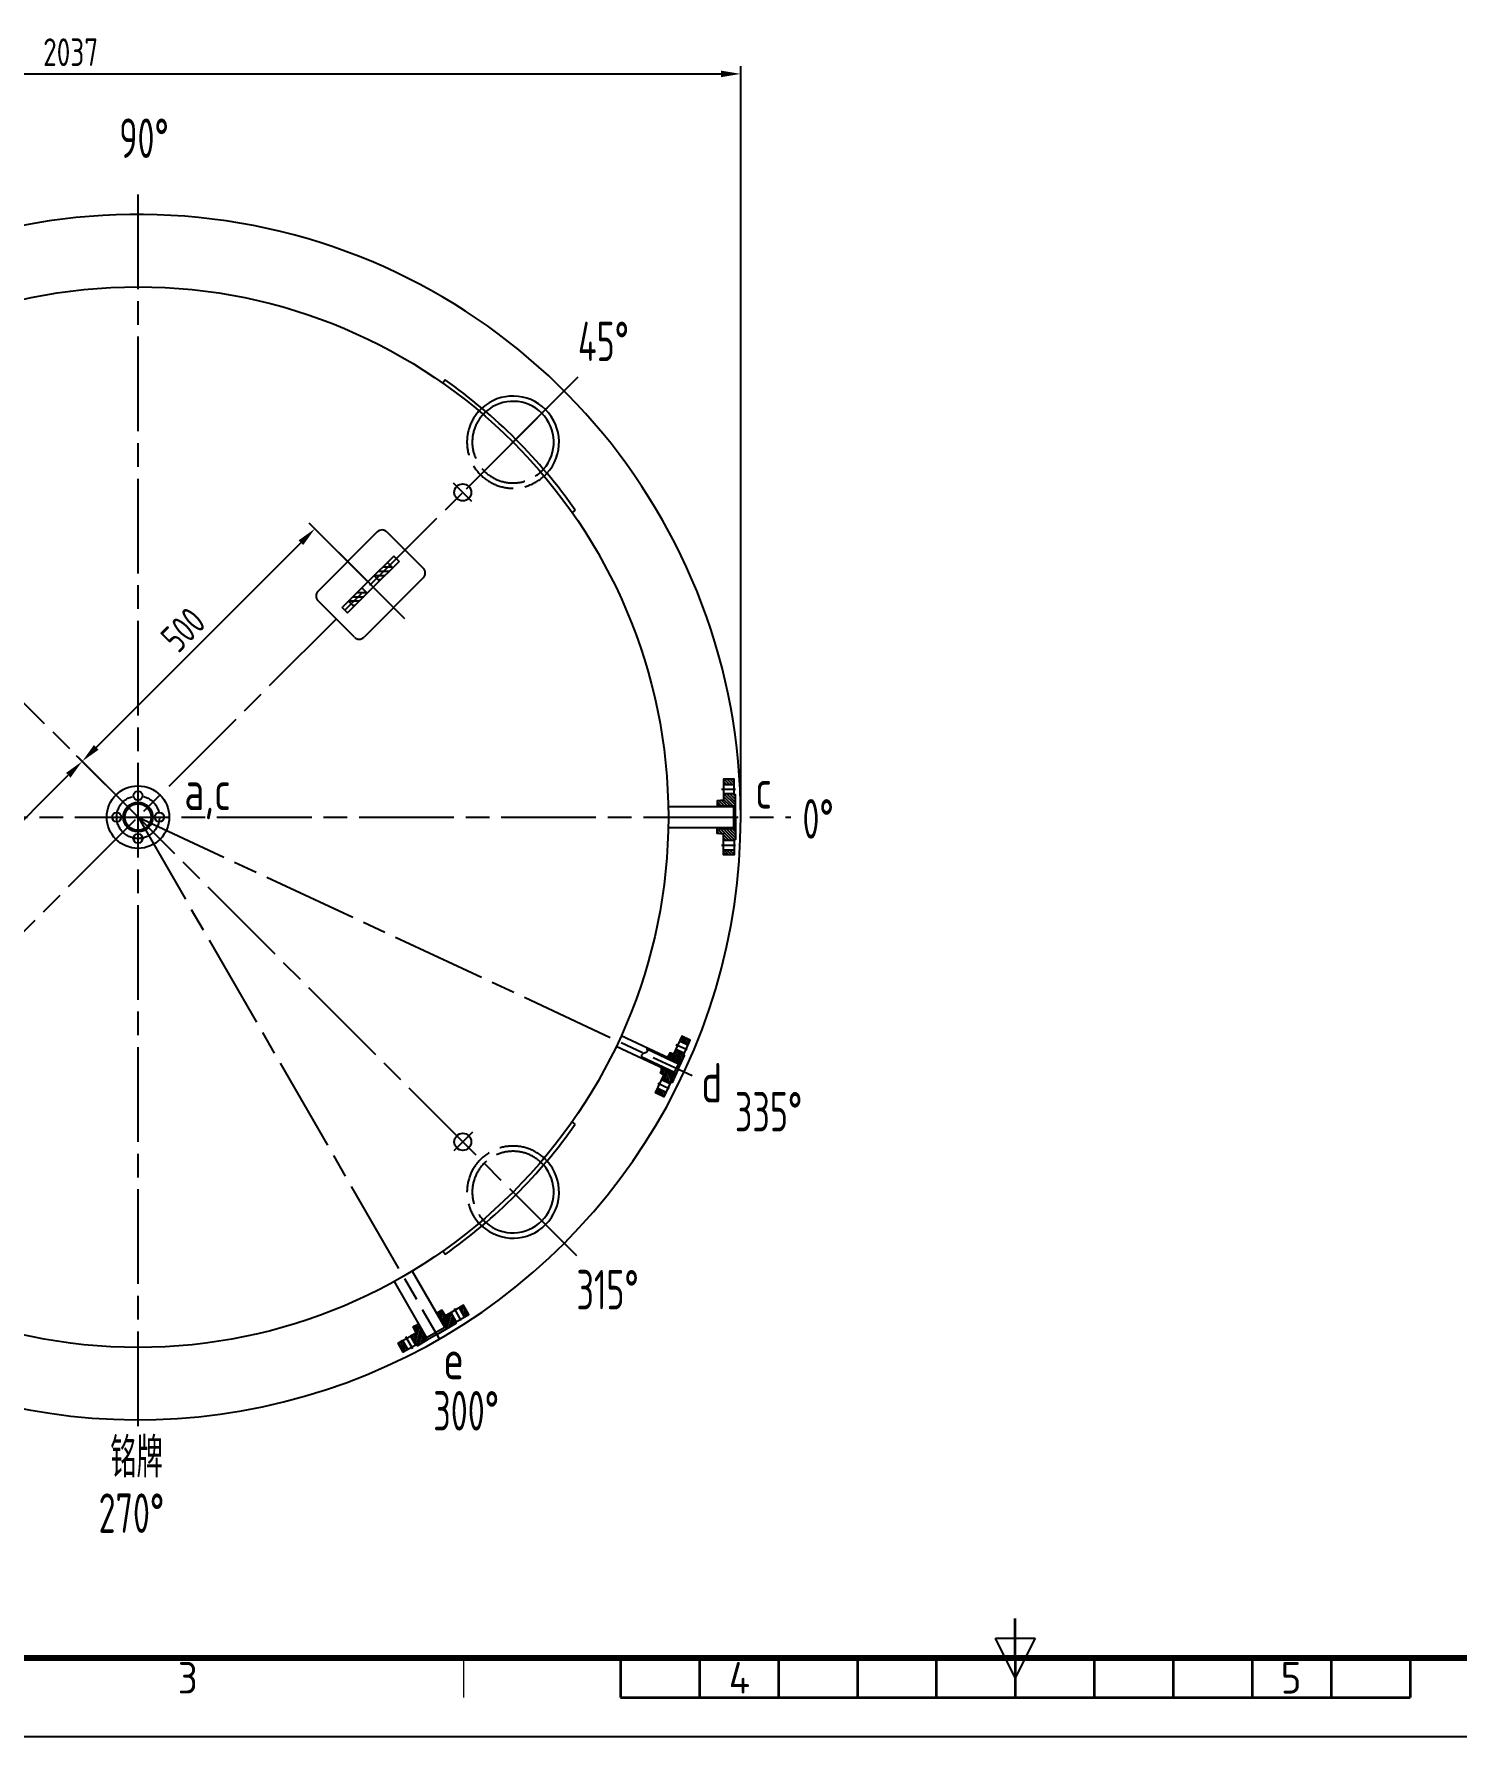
# Model space of a CAD drawing. Header units: millimetres. Extents: x 0 to 18099, y 0 to 10092.
# Drawn here: x 13134 to 15296, y 0 to 2588 of the extents above; entities that cross this region are included whole.
import ezdxf
from ezdxf.enums import TextEntityAlignment as Align

# ---------------------------------------------------------------- set-up
doc = ezdxf.new("R2010")
doc.units = ezdxf.units.MM
doc.header["$LTSCALE"] = 12
for name, pattern in [('AM_ISO02W050', [7.5, 6, -1.5]), ('AM_ISO08W050', [18, 12, -1.5, 3, -1.5]), ('CENTER', [50.8, 31.75, -6.35, 6.35, -6.35]), ('DASHDOT-M', [36, 30, -3, 0, -3])]:
    doc.linetypes.add(name, pattern=pattern)
for name, color, linetype in [('1轮廓实线层', 7, 'Continuous'), ('3中心线层', 1, 'CENTER'), ('5剖面线层', 2, 'Continuous'), ('CDR_DIM', 7, 'Continuous'), ('CDR_DWG1', 4, 'Continuous'), ('CDR_DWG3', 1, 'DASHDOT-M'), ('中心线', 1, 'AM_ISO08W050'), ('虚线', 2, 'AM_ISO02W050'), ('轮廓实线', 4, 'Continuous')]:
    doc.layers.add(name, color=color, linetype=linetype)
doc.layers.add('AM_6', color=2, linetype='Continuous', lineweight=35)
doc.layers.add('AM_BOR', color=7, linetype='Continuous', lineweight=50)
doc.styles.add('ACISOTS', font='ISOCP.SHX')
doc.styles.add('HGCAD', font='HGCAD.SHX', dxfattribs={"width": 0.75, "bigfont": 'HZTXT.SHX'})
doc.styles.add('HZCF', font='isocp.shx', dxfattribs={"width": 0.8, "bigfont": 'sanctum.shx'})
doc.styles.get("Standard").update_dxf_attribs({"font": 'isocp.shx', "width": 0.8, "bigfont": 'sanctum.shx'})
doc.dimstyles.new('12 AM_GB', dxfattribs={"dimscale": 12, "dimtxt": 3.5, "dimasz": 2.5, "dimexe": 1, "dimexo": 0.5, "dimgap": 1, "dimtad": 1, "dimdsep": 46, "dimtxsty": 'HZCF', "dimcen": 0, "dimclrd": 7, "dimclre": 7, "dimclrt": 2, "dimadec": 0, "dimazin": 2, "dimtp": 0.1, "dimtm": 0.1, "dimtfac": 0.71, "dimtmove": 0, "dimatfit": 3, "dimfxl": 0, "dimlwd": -1, "dimlwe": -1, "dimarcsym": 0})
pattern_1 = [(135, (14199.5946, 1398.058), (-2.24506, -2.24506), [])]
pattern_2 = [(45, (-14199.5946, 1398.058), (-2.24506, 2.24506), [])]
pattern_3 = [(75, (13745.5946, 611.707), (-3.06681, 0.82175), [])]
pattern_4 = [(105, (-13745.5946, 611.707), (-3.06681, -0.82175), [])]
pattern_5 = [(290, (15293.7508, -327.852), (-2.983524, -1.085914), [])]

# ---------------------------------------------------------------- blocks, each defined once
blk = doc.blocks.new('SANCTUM_V_A1')
at = {"layer": 'AM_BOR', "color": 2, "lineweight": 35}
for p, q in [((304.5, 10), (304.5, 15)), ((254.5, 10), (254.5, 5)), ((264.5, 10), (264.5, 5)), ((274.5, 10), (274.5, 5)), ((284.5, 10), (284.5, 5)), ((294.5, 10), (294.5, 5)), ((304.5, 10), (304.5, 5)), ((314.5, 10), (314.5, 5)), ((324.5, 10), (324.5, 5)), ((334.5, 10), (334.5, 5)), ((344.5, 10), (344.5, 5)), ((354.5, 10), (354.5, 5)), ((254.5, 5), (354.5, 5))]:
    blk.add_line(p, q, dxfattribs=at)
at = {"layer": 'AM_BOR', "color": 1, "lineweight": 25}
for p, q in [((304.5, 7.5), (302, 12.5)), ((302, 12.5), (307, 12.5)), ((307, 12.5), (304.5, 7.5)), ((594, 0), (0, 0))]:
    blk.add_line(p, q, dxfattribs=at)
at = {"layer": 'AM_BOR', "color": 130, "lineweight": 80}
blk.add_line((25, 10), (584, 10), dxfattribs=at)
at = {"layer": 'AM_BOR', "color": 1, "lineweight": 15}
for p, q in [((234.625, 10), (234.625, 5)), ((304.5, 10), (304.5, 5))]:
    blk.add_line(p, q, dxfattribs=at)
at = {"layer": 'AM_BOR', "color": 1, "lineweight": 25, "style": 'ACISOTS'}
for s, p in [('3', (199.6875, 7.5)), ('4', (269.5625, 7.5)), ('5', (339.4375, 7.5))]:
    blk.add_text(s, height=4, dxfattribs=at).set_placement(p, align=Align.MIDDLE)
at = {"layer": 'AM_BOR', "color": 2, "style": 'HZCF', "width": 0.75}
blk.add_attdef('DWG-NO.{10}', text='', height=5, rotation=180, dxfattribs=at).set_placement((50, 827.5), align=Align.MIDDLE_CENTER)
blk = doc.blocks.new('*D76')
at = {"color": 7}
for p, q in [((13287.4, 1402.3), (13198.3, 1491.3)), ((12874.5, 1150.5), (13185.6, 1461.6)), ((12933.8, 1048.7), (12844.8, 1137.8))]:
    blk.add_line(p, q, dxfattribs=at)
for points in [[(13182.1, 1465.2), (13189.1, 1458.1), (13206.8, 1482.9)], [(12870.9, 1154), (12878, 1147), (12853.2, 1129.3)]]:
    blk.add_solid(points, dxfattribs=at)
at = {"layer": 'Defpoints', "color": 0}
for p in [(13206.8, 1482.9), (13291.6, 1398.1), (12938, 1044.5)]:
    blk.add_point(p, dxfattribs=at)
at = {"color": 2, "insert": (13006.7, 1329.4), "char_height": 42, "attachment_point": 5, "rotation": 45, "style": 'HZCF'}
blk.add_mtext('500', dxfattribs=at)
blk = doc.blocks.new('*D77')
at = {"color": 7}
for p, q in [((13640.9, 1755.9), (13551.9, 1844.9)), ((13539.1, 1815.2), (13228, 1504.1)), ((13287.4, 1402.3), (13198.3, 1491.3))]:
    blk.add_line(p, q, dxfattribs=at)
for points in [[(13535.6, 1818.7), (13542.7, 1811.7), (13560.4, 1836.4)], [(13224.5, 1507.6), (13231.6, 1500.5), (13206.8, 1482.9)]]:
    blk.add_solid(points, dxfattribs=at)
at = {"layer": 'Defpoints', "color": 0}
for p in [(13645.1, 1751.6), (13206.8, 1482.9), (13291.6, 1398.1)]:
    blk.add_point(p, dxfattribs=at)
at = {"color": 2, "insert": (13360.2, 1683), "char_height": 42, "attachment_point": 5, "rotation": 45, "style": 'HZCF'}
blk.add_mtext('500', dxfattribs=at)
blk = doc.blocks.new('*D81')
at = {"color": 7}
for p, q in [((12170.9, 1579.1), (12170.9, 2539.7)), ((14207.6, 1404.1), (14207.6, 2539.7)), ((12200.9, 2527.7), (14177.6, 2527.7))]:
    blk.add_line(p, q, dxfattribs=at)
for points in [[(12200.9, 2532.7), (12200.9, 2522.7), (12170.9, 2527.7)], [(14177.6, 2532.7), (14177.6, 2522.7), (14207.6, 2527.7)]]:
    blk.add_solid(points, dxfattribs=at)
at = {"layer": 'Defpoints', "color": 0}
for p in [(14207.6, 2527.7), (12170.9, 1573.1), (14207.6, 1398.1)]:
    blk.add_point(p, dxfattribs=at)
at = {"color": 2, "insert": (13189.2, 2560.7), "char_height": 42, "attachment_point": 5, "style": 'HZCF'}
blk.add_mtext('2037', dxfattribs=at)

msp = doc.modelspace()

# ---------------------------------------------------------------- hatches: boundary and pattern name
h = msp.add_hatch(color=256)
h.paths.add_polyline_path([(14094.873, 1033.414), (14098.265, 1036.246), (14099.616, 1031.202)])
h.paths.add_polyline_path([(14087.266, 1017.1), (14092.009, 1014.888), (14087.277, 1012.682)])
h = msp.add_hatch(color=256)
h.paths.add_polyline_path([(14112.893, 1022.804), (14113.738, 1024.617), (14115.351, 1023.865)])
h.paths.add_polyline_path([(14107.744, 1007.551), (14106.131, 1008.303), (14106.976, 1010.116)])
at = {"layer": '5剖面线层', "extrusion": (-7.49855e-33, -1.22465e-16, -1)}
h = msp.add_hatch(dxfattribs=at)
h.set_pattern_fill('ANSI31', color=256, style=0)
h.set_pattern_definition(pattern_2)
h.paths.add_polyline_path([(-14197.595, 1447.558), (-14197.595, 1455.558), (-14181.595, 1455.558), (-14181.595, 1447.558)])
h = msp.add_hatch(dxfattribs=at)
h.set_pattern_fill('ANSI31', color=256, style=0)
h.set_pattern_definition(pattern_2)
h.paths.add_polyline_path([(-14199.595, 1415.308), (-14199.595, 1432.058), (-14197.595, 1432.058), (-14197.595, 1433.558), (-14181.595, 1433.558), (-14181.595, 1424.058), (-14171.595, 1423.007), (-14171.595, 1420.308), (-14175.79, 1415.308)])
at = {"layer": '5剖面线层'}
h = msp.add_hatch(dxfattribs=at)
h.set_pattern_fill('ANSI31', color=256, angle=90, style=0)
h.set_pattern_definition(pattern_1)
h.paths.add_polyline_path([(14199.595, 1380.808), (14199.595, 1364.058), (14197.595, 1364.058), (14197.595, 1362.558), (14181.595, 1362.558), (14181.595, 1372.058), (14171.595, 1373.109), (14171.595, 1375.808), (14175.79, 1380.808)])
h = msp.add_hatch(dxfattribs=at)
h.set_pattern_fill('ANSI31', color=256, angle=90, style=0)
h.set_pattern_definition(pattern_1)
h.paths.add_polyline_path([(14197.595, 1348.558), (14197.595, 1340.558), (14181.595, 1340.558), (14181.595, 1348.558)])
h = msp.add_hatch(dxfattribs=at)
h.set_pattern_fill('ANSI31', color=256, angle=155, style=0)
h.set_pattern_definition(pattern_5)
h.paths.add_polyline_path([(14127.59, 1051.81), (14130.971, 1059.061), (14118.283, 1064.978), (14114.902, 1057.727)])
h = msp.add_hatch(dxfattribs=at)
h.set_pattern_fill('ANSI31', color=256, angle=155, style=0)
h.set_pattern_definition(pattern_5)
h.paths.add_polyline_path([(14108.985, 1045.039), (14121.674, 1039.122), (14120.406, 1036.403), (14122.218, 1035.558), (14117.464, 1025.362), (14116.513, 1023.323), (14105.902, 1028.271), (14101.984, 1039.035), (14105.604, 1037.788)])
h.paths.add_polyline_path([(14090.813, 1006.068), (14085.641, 1009.175), (14086.326, 1010.642), (14087.277, 1012.682), (14092.009, 1014.888), (14108.906, 1007.009), (14107.955, 1004.97), (14103.201, 994.774), (14101.388, 995.619), (14100.12, 992.9), (14087.432, 998.817)])
h = msp.add_hatch(dxfattribs=at)
h.set_pattern_fill('ANSI31', color=256, angle=155, style=0)
h.set_pattern_definition(pattern_5)
h.paths.add_polyline_path([(14098.265, 1036.246), (14099.9, 1039.752), (14101.984, 1039.035), (14105.902, 1028.271), (14099.616, 1031.202)])
h = msp.add_hatch(dxfattribs=at)
h.set_pattern_fill('ANSI31', color=256, angle=155, style=0)
h.set_pattern_definition(pattern_5)
h.paths.add_polyline_path([(14090.822, 972.962), (14094.203, 980.212), (14081.515, 986.129), (14078.134, 978.878)])
at = {"layer": '5剖面线层', "extrusion": (-1.06058e-16, -6.12323e-17, -1)}
h = msp.add_hatch(dxfattribs=at)
h.set_pattern_fill('ANSI31', color=256, angle=60, style=0)
h.set_pattern_definition(pattern_4)
h.paths.add_polyline_path([(-13760.534, 620.332), (-13775.039, 628.707), (-13774.039, 630.439), (-13775.339, 631.189), (-13767.339, 645.046), (-13759.111, 640.296), (-13753.201, 648.43), (-13750.864, 647.081), (-13748.631, 640.947)])
h = msp.add_hatch(dxfattribs=at)
h.set_pattern_fill('ANSI31', color=256, angle=60, style=0)
h.set_pattern_definition(pattern_4)
h.paths.add_polyline_path([(-13787.463, 638.189), (-13794.391, 642.189), (-13786.391, 656.046), (-13779.463, 652.046)])
at = {"layer": '5剖面线层'}
h = msp.add_hatch(dxfattribs=at)
h.set_pattern_fill('ANSI31', color=256, angle=30, style=0)
h.set_pattern_definition(pattern_3)
h.paths.add_polyline_path([(13730.656, 603.082), (13716.15, 594.707), (13715.15, 596.439), (13713.851, 595.689), (13705.851, 609.546), (13714.078, 614.296), (13709.988, 623.481), (13712.326, 624.831), (13718.753, 623.697)])
h = msp.add_hatch(dxfattribs=at)
h.set_pattern_fill('ANSI31', color=256, angle=30, style=0)
h.set_pattern_definition(pattern_3)
h.paths.add_polyline_path([(13701.726, 588.689), (13694.798, 584.689), (13686.798, 598.546), (13693.726, 602.546)])
at = {"layer": 'CDR_DIM'}
h = msp.add_hatch(dxfattribs=at)
h.set_pattern_fill('ANSI31', color=256, scale=51.84, angle=-45, style=0)
h.set_pattern_definition([(360, (11033.614, 1130.49), (2e-15, 6.48), [])])
h.paths.add_polyline_path([(13650.252, 1764.809), (13654.299, 1760.762), (13674.736, 1781.2), (13670.69, 1785.246)])
h.paths.add_polyline_path([(13654.299, 1760.762), (13658.345, 1756.716), (13678.783, 1777.153), (13674.736, 1781.2)])
h.paths.add_polyline_path([(13611.513, 1726.07), (13615.56, 1722.023), (13635.997, 1742.461), (13631.951, 1746.507)])
h.paths.add_polyline_path([(13615.56, 1722.023), (13619.606, 1717.977), (13640.044, 1738.414), (13635.997, 1742.461)])

# ---------------------------------------------------------------- linework, layer by layer
for p, q in [((14098.265, 1036.246), (14094.873, 1033.414)), ((14087.277, 1012.682), (14087.266, 1017.1)), ((14106.976, 1010.116), (14106.131, 1008.303)), ((14106.976, 1010.116), (14107.744, 1007.551)), ((14112.893, 1022.804), (14113.738, 1024.617)), ((14112.893, 1022.804), (14115.351, 1023.865))]:
    msp.add_line(p, q)
msp.add_spline([(14063.945, 1047.836), (14064.967, 1041.239), (14057.654, 1037.483), (14057.66, 1030.906)], degree=3)
at = {"layer": '1轮廓实线层'}
for p, q in [((14098.265, 1036.246), (14099.616, 1031.202)), ((14099.9, 1039.752), (14099.216, 1038.285)), ((14105.604, 1037.788), (14099.9, 1039.752)), ((14108.985, 1045.039), (14105.604, 1037.788)), ((14117.464, 1025.362), (14122.218, 1035.558)), ((14120.406, 1036.403), (14121.674, 1039.122)), ((14122.218, 1035.558), (14120.406, 1036.403)), ((14087.277, 1012.682), (14092.009, 1014.888))]:
    msp.add_line(p, q, dxfattribs=at)
at = {"layer": '3中心线层', "extrusion": (-7.49855e-33, -1.22465e-16, -1)}
msp.add_line((14178.595, 1440.558), (14199.595, 1440.558), dxfattribs=at)
at = {"layer": '3中心线层'}
for p, q in [((14168.595, 1398.058), (14202.595, 1398.058)), ((14178.595, 1355.558), (14199.595, 1355.558)), ((14109.225, 1052.651), (14126.445, 1044.621)), ((13698.289, 608.644), (13708.789, 590.457))]:
    msp.add_line(p, q, dxfattribs=at)
at = {"layer": '3中心线层', "extrusion": (5.17558e-17, 1.10991e-16, -1)}
msp.add_line((14081.755, 993.741), (14098.974, 985.711), dxfattribs=at)
at = {"layer": '3中心线层', "extrusion": (-1.06058e-16, -6.12323e-17, -1)}
msp.add_line((13771.901, 651.144), (13782.401, 632.957), dxfattribs=at)
at = {"layer": 'CDR_DWG1'}
for p, q in [((13758.172, 2062.625), (13754.724, 2057.715)), ((13956.162, 1864.635), (13951.251, 1861.188)), ((13655.183, 1831.6), (13565.159, 1741.576)), ((13669.846, 1831.6), (13697.491, 1803.955)), ((13680.289, 1794.846), (13641.101, 1755.658)), ((13688.382, 1786.753), (13649.195, 1747.565)), ((13684.336, 1790.799), (13680.289, 1794.846)), ((13684.336, 1790.799), (13688.382, 1786.753)), ((13725.137, 1776.31), (13697.491, 1803.955)), ((13725.137, 1761.647), (13635.113, 1671.623)), ((13650.252, 1764.809), (13654.299, 1760.762)), ((13658.345, 1756.716), (13654.299, 1760.762)), ((13670.69, 1785.246), (13674.736, 1781.2)), ((13678.783, 1777.153), (13674.736, 1781.2)), ((13601.914, 1716.47), (13641.101, 1755.658)), ((13610.007, 1708.377), (13649.195, 1747.565)), ((13631.951, 1746.507), (13635.997, 1742.461)), ((13640.044, 1738.414), (13635.997, 1742.461)), ((13565.159, 1726.913), (13592.805, 1699.268)), ((13605.96, 1712.424), (13601.914, 1716.47)), ((13605.96, 1712.424), (13610.007, 1708.377)), ((13611.513, 1726.07), (13615.56, 1722.023)), ((13619.606, 1717.977), (13615.56, 1722.023)), ((13620.45, 1671.623), (13592.805, 1699.268)), ((14097.436, 1414.058), (14196.389, 1414.058)), ((14196.389, 1414.058), (14196.389, 1382.058)), ((14097.436, 1382.058), (14196.389, 1382.058)), ((14175.79, 1380.808), (14175.79, 1382.058)), ((14099.616, 1031.202), (14025.837, 1065.606)), ((14092.009, 1014.888), (14018.23, 1049.292)), ((14112.893, 1022.804), (14064.953, 1045.159)), ((14121.674, 1039.122), (14108.985, 1045.039)), ((14106.976, 1010.116), (14057.115, 1033.366)), ((14092.009, 1014.888), (14108.906, 1007.009)), ((14099.616, 1031.202), (14116.513, 1023.323)), ((14106.976, 1010.116), (14112.893, 1022.804)), ((13956.162, 931.481), (13951.251, 934.928)), ((13758.172, 733.491), (13754.724, 738.402)), ((13708.372, 708.179), (13757.848, 622.483)), ((13680.659, 692.179), (13730.136, 606.483)), ((13718.753, 623.697), (13719.836, 624.322)), ((13757.848, 622.483), (13730.136, 606.483))]:
    msp.add_line(p, q, dxfattribs=at)
at = {"layer": 'CDR_DWG1', "extrusion": (-7.49855e-33, -1.22465e-16, -1)}
msp.add_line((14175.79, 1415.308), (14175.79, 1414.058), dxfattribs=at)
at = {"layer": 'CDR_DWG1', "extrusion": (5.17558e-17, 1.10991e-16, -1)}
for p, q in [((14085.641, 1009.175), (14086.326, 1010.642)), ((14090.813, 1006.068), (14085.641, 1009.175)), ((14087.432, 998.817), (14090.813, 1006.068)), ((14100.12, 992.9), (14087.432, 998.817)), ((14101.388, 995.619), (14100.12, 992.9)), ((14103.201, 994.774), (14101.388, 995.619)), ((14107.955, 1004.97), (14103.201, 994.774))]:
    msp.add_line(p, q, dxfattribs=at)
at = {"layer": 'CDR_DWG1', "extrusion": (-1.06058e-16, -6.12323e-17, -1)}
msp.add_line((13748.631, 640.947), (13747.549, 640.322), dxfattribs=at)
at = {"layer": 'CDR_DWG1', "extrusion": (-7.49855e-33, -1.22465e-16, -1)}
msp.add_lwpolyline([(-14199.595, 1398.058), (-14199.595, 1415.308), (-14199.595, 1432.058), (-14197.595, 1432.058), (-14197.595, 1455.558), (-14181.595, 1455.558), (-14181.595, 1424.058), (-14171.595, 1423.007), (-14171.595, 1415.308), (-14171.595, 1414.058)], dxfattribs=at)
for points in [[(-14197.595, 1447.558), (-14197.595, 1455.558), (-14181.595, 1455.558), (-14181.595, 1447.558)], [(-14199.595, 1415.308), (-14199.595, 1432.058), (-14197.595, 1432.058), (-14197.595, 1433.558), (-14181.595, 1433.558), (-14181.595, 1424.058), (-14171.595, 1423.007), (-14171.595, 1420.308), (-14175.79, 1415.308)]]:
    msp.add_lwpolyline(points, close=True, dxfattribs=at)
at = {"layer": 'CDR_DWG1'}
for points in [[(14199.595, 1398.058), (14199.595, 1380.808), (14199.595, 1364.058), (14197.595, 1364.058), (14197.595, 1340.558), (14181.595, 1340.558), (14181.595, 1372.058), (14171.595, 1373.109), (14171.595, 1380.808), (14171.595, 1382.058)], [(14112.709, 1015.166), (14117.464, 1025.362), (14122.218, 1035.558), (14120.406, 1036.403), (14130.971, 1059.061), (14118.283, 1064.978), (14105.604, 1037.788), (14099.9, 1039.752), (14098.265, 1036.246)], [(13745.595, 611.707), (13730.656, 603.082), (13716.15, 594.707), (13715.15, 596.439), (13694.798, 584.689), (13686.798, 598.546), (13714.078, 614.296), (13709.988, 623.481), (13716.656, 627.331), (13717.738, 627.956)]]:
    msp.add_lwpolyline(points, dxfattribs=at)
for points in [[(14199.595, 1380.808), (14199.595, 1364.058), (14197.595, 1364.058), (14197.595, 1362.558), (14181.595, 1362.558), (14181.595, 1372.058), (14171.595, 1373.109), (14171.595, 1375.808), (14175.79, 1380.808)], [(14197.595, 1348.558), (14197.595, 1340.558), (14181.595, 1340.558), (14181.595, 1348.558)], [(14127.59, 1051.81), (14130.971, 1059.061), (14118.283, 1064.978), (14114.902, 1057.727)], [(13730.656, 603.082), (13716.15, 594.707), (13715.15, 596.439), (13713.851, 595.689), (13705.851, 609.546), (13714.078, 614.296), (13709.988, 623.481), (13712.326, 624.831), (13718.753, 623.697)], [(13701.726, 588.689), (13694.798, 584.689), (13686.798, 598.546), (13693.726, 602.546)]]:
    msp.add_lwpolyline(points, close=True, dxfattribs=at)
at = {"layer": 'CDR_DWG1', "extrusion": (5.17558e-17, 1.10991e-16, -1)}
msp.add_lwpolyline([(-14112.709, 1015.166), (-14107.955, 1004.97), (-14103.201, 994.774), (-14101.388, 995.619), (-14090.822, 972.962), (-14078.134, 978.878), (-14090.813, 1006.068), (-14085.641, 1009.175), (-14087.277, 1012.682)], dxfattribs=at)
msp.add_lwpolyline([(-14094.203, 980.212), (-14090.822, 972.962), (-14078.134, 978.878), (-14081.515, 986.129)], close=True, dxfattribs=at)
at = {"layer": 'CDR_DWG1', "extrusion": (-1.06058e-16, -6.12323e-17, -1)}
msp.add_lwpolyline([(-13745.595, 611.707), (-13760.534, 620.332), (-13775.039, 628.707), (-13774.039, 630.439), (-13794.391, 642.189), (-13786.391, 656.046), (-13759.111, 640.296), (-13753.201, 648.43), (-13746.534, 644.581), (-13745.451, 643.956)], dxfattribs=at)
for points in [[(-13760.534, 620.332), (-13775.039, 628.707), (-13774.039, 630.439), (-13775.339, 631.189), (-13767.339, 645.046), (-13759.111, 640.296), (-13753.201, 648.43), (-13750.864, 647.081), (-13748.631, 640.947)], [(-13787.463, 638.189), (-13794.391, 642.189), (-13786.391, 656.046), (-13779.463, 652.046)]]:
    msp.add_lwpolyline(points, close=True, dxfattribs=at)
at = {"layer": 'CDR_DWG1'}
for centre, radius in [((13291.595, 1398.058), 806), ((13785.155, 1891.619), 13), ((13785.155, 904.498), 13)]:
    msp.add_circle(centre, radius, dxfattribs=at)
for centre, radius, start, end in [((13291.595, 1398.058), 916, 0, 163.183869), ((13291.595, 1398.058), 812, 35.071808, 54.928192), ((13861.523, 1967.986), 70, 317.442055, 132.67594), ((13861.523, 1967.986), 62, 318.363639, 131.636361), ((13662.515, 1824.269), 10.368, 45, 135), ((13717.805, 1768.978), 10.368, 315, 45), ((13572.491, 1734.245), 10.368, 135, 225), ((13627.781, 1678.954), 10.368, 225, 315), ((13291.595, 1398.058), 916, 228.779867, 0), ((13291.595, 1398.058), 812, 305.071808, 324.928192), ((13861.523, 828.13), 70, 227.442055, 42.67594), ((13861.523, 828.13), 62, 228.363639, 41.636361)]:
    msp.add_arc(centre, radius, start, end, dxfattribs=at)
at = {"layer": 'CDR_DWG3'}
for p, q in [((13610.171, 1786.588), (13596.713, 1800.046)), ((13596.713, 1800.046), (13696.689, 1700.071))]:
    msp.add_line(p, q, dxfattribs=at)
at = {"layer": '中心线'}
for p, q in [((13291.595, 472.464), (13291.595, 2358.058)), ((12589.1, 2100.553), (13291.595, 1398.058)), ((13960.09, 2066.553), (13790.153, 1896.617)), ((12574.99, 681.454), (13913.773, 2020.237)), ((13770.472, 1906.302), (13798.589, 1878.185)), ((12331.595, 1398.058), (14283.631, 1398.058)), ((13958.305, 731.348), (13291.595, 1398.058)), ((13291.595, 1398.058), (14133.821, 1005.322)), ((13291.595, 1398.058), (13749.595, 604.779)), ((13300.632, 1365.558), (13282.914, 1365.558)), ((13799.838, 919.181), (13771.722, 891.064))]:
    msp.add_line(p, q, dxfattribs=at)
msp.add_circle((13291.595, 1398.058), 32.5, dxfattribs=at)
at = {"layer": '虚线'}
for centre, radius, start, end in [((13861.523, 1967.986), 70, 132.67594, 137.488813), ((13861.523, 1967.986), 70, 137.488813, 312.511187), ((13861.523, 1967.986), 62, 137.204228, 312.795772), ((13861.523, 1967.986), 62, 131.636361, 137.204228), ((13861.523, 1967.986), 62, 312.795772, 318.363639), ((13861.523, 1967.986), 70, 312.511187, 317.442055), ((13861.523, 828.13), 70, 47.488813, 222.511187), ((13861.523, 828.13), 62, 47.204228, 222.795772), ((13861.523, 828.13), 62, 41.636361, 47.204228), ((13861.523, 828.13), 70, 42.67594, 47.488813), ((13861.523, 828.13), 70, 222.511187, 227.442055), ((13861.523, 828.13), 62, 222.795772, 228.363639)]:
    msp.add_arc(centre, radius, start, end, dxfattribs=at)
at = {"layer": '轮廓实线'}
for centre, radius in [((13291.595, 1398.058), 47.5), ((13291.595, 1430.558), 7), ((13259.095, 1398.058), 7), ((13291.595, 1398.058), 22.5), ((13291.595, 1398.058), 20), ((13324.095, 1398.058), 7), ((13291.595, 1365.558), 7)]:
    msp.add_circle(centre, radius, dxfattribs=at)

# ---------------------------------------------------------------- block references
at = {"lineweight": 0, "xscale": 12, "yscale": 12, "zscale": 12}
msp.add_blockref('SANCTUM_V_A1', (10970.916, 0), dxfattribs=at)

# ---------------------------------------------------------------- texts
at = {"style": 'HGCAD'}
for rotation, p in [(90, (14199.595, 1398.058)), (245, (14112.709, 1015.166)), (30, (13745.595, 611.707))]:
    msp.add_text('TH_SUPERPART', height=1e-29, rotation=rotation, dxfattribs=at).set_placement(p)
at = {"layer": 'AM_6', "color": 7, "lineweight": 50, "width": 0.7}
for s, p in [('90%%D', (13262.999, 2399.958)), ('45%%d', (13960.224, 2091.146)), ('0%%D', (14301.45, 1365.409)), ('335%%D', (14198.853, 920.319)), ('315%%d', (13958.002, 649.782)), ('300%%D', (13740.329, 465.681)), ('铭牌', (13249.356, 394.54)), ('270%%d', (13231.689, 310.143))]:
    msp.add_text(s, height=60, dxfattribs=at).set_placement(p)
at = {"layer": 'AM_6', "color": 7, "lineweight": 50, "char_height": 60, "attachment_point": 1}
for s, insert, width in [('a,c', (13362.007, 1468.682), 149.38431), ('c', (14229.615, 1470.911), 547.48965), ('d', (14147.808, 1024.315), 547.48965), ('e', (13755.599, 603.697), 547.48965)]:
    msp.add_mtext(s, dxfattribs=dict(at, insert=insert, width=width))

# ---------------------------------------------------------------- dimensions: what is measured, and where the dimension line sits
dim = msp.add_linear_dim(base=(14207.595, 2527.694), p1=(12170.904, 1573.058), p2=(14207.595, 1398.058), dimstyle='12 AM_GB', override={"dimdec": 0})
dim.commit()
dim.dimension.update_dxf_attribs({"geometry": '*D81', "text_midpoint": (13189.249, 2560.698)})
for p1, distance, picture, middle in [((13645.148, 1751.612), -119.915, '*D77', (13360.244, 1682.962)), ((12938.041, 1044.505), 119.915, '*D76', (13006.691, 1329.408))]:
    dim = msp.add_aligned_dim(p1=p1, p2=(13291.595, 1398.058), distance=distance, dimstyle='12 AM_GB')
    dim.commit()
    dim.dimension.update_dxf_attribs({"geometry": picture, "text_midpoint": middle})

doc.saveas('drawing.dxf')
